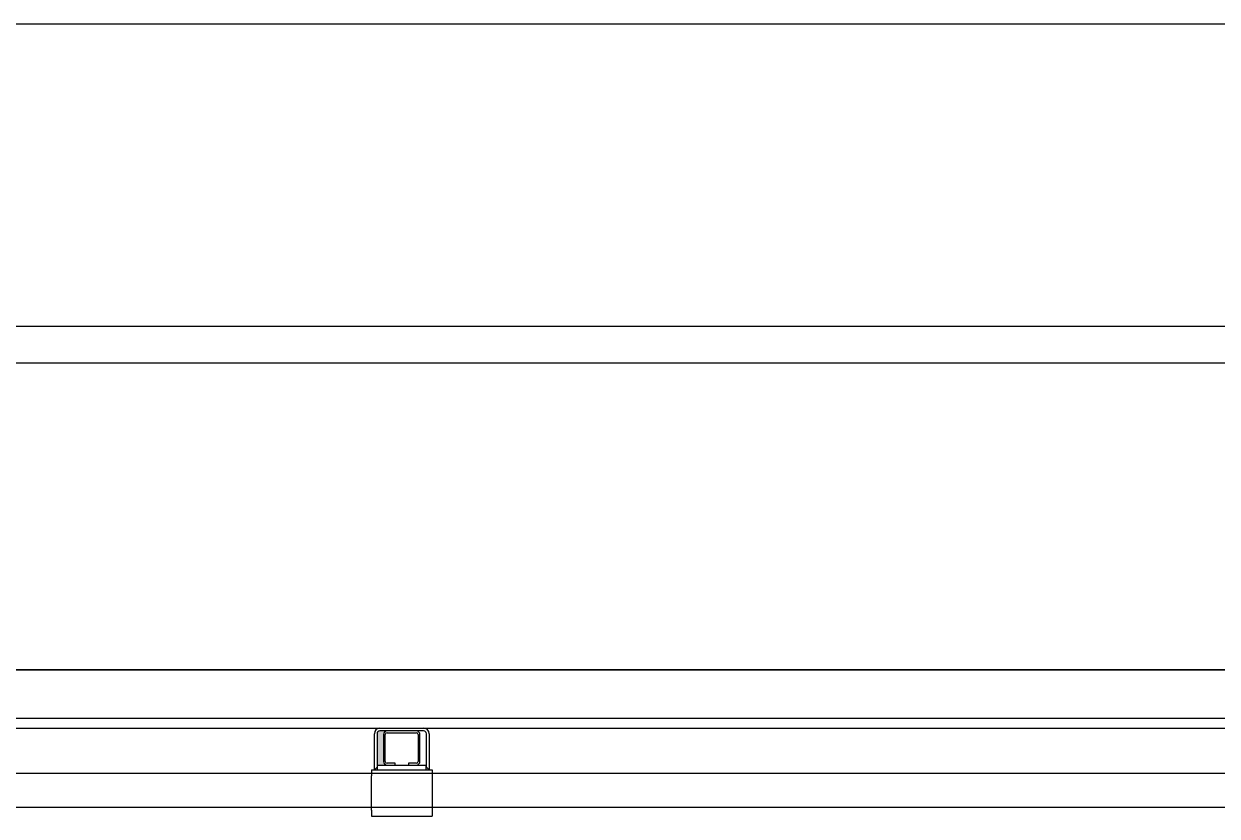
# Model space of a CAD drawing. Extents: x -599358 to 2865263, y -1062760 to 486533.
# Drawn here: x 1855521 to 1856587, y -664117 to -663410 of the extents above; entities that cross this region are included whole.
import ezdxf

# ---------------------------------------------------------------- set-up
doc = ezdxf.new("R2010")
doc.units = 0
doc.linetypes.add('DASH', pattern=[0.35, 0.25, -0.1])
doc.layers.add('A-LIN-V', color=9, linetype='Continuous')

# ---------------------------------------------------------------- blocks, each defined once
blk = doc.blocks.new('23423wer-M')
at = {"layer": 'A-LIN-V'}
h = blk.add_hatch(color=1, dxfattribs=at)
h.dxf.hatch_style = 1
h.paths.add_polyline_path([(1671108.49, 541852.9, -0.414214), (1671106.09, 541855.3), (1671106.09, 541872.9, -0.414214), (1671108.49, 541875.3), (1671103.69, 541875.3, 0.414214), (1671101.89, 541873.5), (1671101.89, 541851.46), (1671102.13, 541851.7), (1671102.13, 541852.9)])
h = blk.add_hatch(color=1, dxfattribs=at)
h.dxf.hatch_style = 1
h.paths.add_polyline_path([(1671136.13, 541849.7), (1671134.13, 541851.7), (1671134.13, 541849.7)])
h.paths.add_polyline_path([(1671102.13, 541849.7), (1671102.13, 541851.7), (1671100.13, 541849.7)])
at = {"color": 1, "linetype": 'DASH'}
blk.add_line((1667421.02, 542339.9), (1674651.93, 542339.9), dxfattribs=at)
at = {"layer": 'A-LIN-V', "color": 1}
for p, q in [((1674651.93, 542141.1), (1670089.58, 542141.1)), ((1670651.37, 542117.1), (1671827.37, 542117.1)), ((1667588.3, 541915.5), (1674651.93, 541915.5)), ((1672256.29, 541915.5), (1667588.3, 541915.5)), ((1672256.29, 541883.5), (1667428.3, 541883.5)), ((1668701.94, 541877.1), (1674651.93, 541877.1)), ((1671100.09, 541849.7), (1671100.09, 541873.5)), ((1671101.89, 541873.5), (1671101.89, 541851.46)), ((1671103.69, 541877.1), (1671132.49, 541877.1)), ((1671108.49, 541875.3), (1671103.69, 541875.3)), ((1671106.09, 541872.9), (1671106.09, 541855.3)), ((1671107.29, 541855.3), (1671107.29, 541872.9)), ((1671127.69, 541875.3), (1671108.49, 541875.3)), ((1671108.49, 541874.1), (1671127.69, 541874.1)), ((1671132.49, 541875.3), (1671127.69, 541875.3)), ((1671128.89, 541872.9), (1671128.89, 541855.3)), ((1671130.09, 541855.3), (1671130.09, 541872.9)), ((1671134.29, 541851.53), (1671134.29, 541873.5)), ((1671136.09, 541873.5), (1671136.09, 541849.73)), ((1671098.13, 541847.3), (1670358.59, 541847.3)), ((1671644.49, 541847.3), (1670463.69, 541847.3)), ((1671098.13, 541849.7), (1671100.13, 541849.7)), ((1671098.13, 541849.7), (1671098.13, 541845.7)), ((1671102.13, 541851.7), (1671100.13, 541849.7)), ((1671100.13, 541849.7), (1671102.13, 541849.7)), ((1671102.13, 541852.9), (1671108.49, 541852.9)), ((1671102.13, 541849.7), (1671102.13, 541852.9)), ((1671102.13, 541849.7), (1671134.13, 541849.7)), ((1671113.69, 541854.1), (1671108.49, 541854.1)), ((1671108.49, 541852.9), (1671113.69, 541852.9)), ((1671113.69, 541852.9), (1671113.69, 541854.1)), ((1671113.69, 541852.9), (1671122.49, 541852.9)), ((1671127.69, 541854.1), (1671122.49, 541854.1)), ((1671122.49, 541854.1), (1671122.49, 541852.9)), ((1671122.49, 541852.9), (1671127.69, 541852.9)), ((1671127.69, 541852.9), (1671134.13, 541852.9)), ((1671134.13, 541849.7), (1671134.13, 541852.9)), ((1671136.13, 541849.7), (1671134.13, 541851.7)), ((1671134.13, 541849.7), (1671136.13, 541849.7)), ((1671136.13, 541849.7), (1671138.13, 541849.7)), ((1671138.13, 541849.7), (1671138.13, 541845.7)), ((1672151.49, 541847.3), (1671138.13, 541847.3)), ((1671098.13, 541823.3), (1671098.13, 541845.7)), ((1671138.13, 541845.7), (1671138.13, 541823.3)), ((1671098.13, 541824.9), (1670358.59, 541824.9)), ((1672034.74, 541824.9), (1670882.74, 541824.9)), ((1671098.13, 541823.3), (1671098.13, 541819.3)), ((1672151.49, 541824.9), (1671138.13, 541824.9)), ((1671138.13, 541823.3), (1671138.13, 541819.3)), ((1671098.13, 541819.3), (1671138.13, 541819.3))]:
    blk.add_line(p, q, dxfattribs=at)
for centre, radius, start, end in [((1671103.69, 541873.5), 3.6, 90, 180), ((1671103.69, 541873.5), 1.8, 90, 180), ((1671108.49, 541872.9), 2.4, 90, 180), ((1671108.49, 541872.9), 1.2, 90, 180), ((1671127.69, 541872.9), 2.4, 0, 90), ((1671127.69, 541872.9), 1.2, 360, 90), ((1671132.49, 541873.5), 3.6, 0, 90), ((1671132.49, 541873.5), 1.8, 0, 90), ((1671108.49, 541855.3), 2.4, 180, 270), ((1671108.49, 541855.3), 1.2, 180, 270), ((1671127.69, 541855.3), 1.2, 270, 360), ((1671127.69, 541855.3), 2.4, 270, 0)]:
    blk.add_arc(centre, radius, start, end, dxfattribs=at)

msp = doc.modelspace()

# ---------------------------------------------------------------- block references
at = {"xscale": 1.35874988235309, "yscale": 1.35874988235309, "zscale": 1.35874988235309}
msp.add_blockref('23423wer-M', (-414772.9, -1400314.2), dxfattribs=at)

doc.saveas('drawing.dxf')
